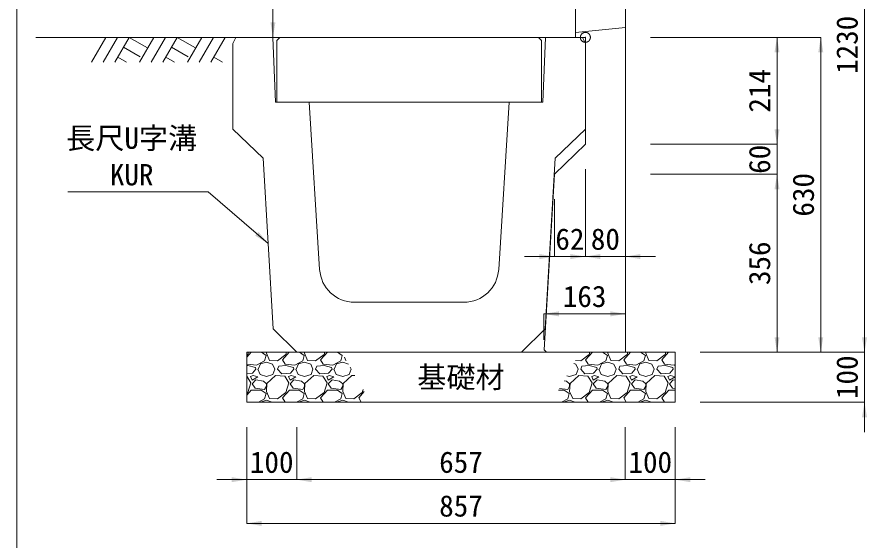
# Model space of a CAD drawing. Units: millimetres at full size, sheet at 1:40. Extents: x 206103 to 244503, y 883348 to 903496.
# Drawn here: x 234503 to 236204, y 887273 to 888319 of the extents above; entities that cross this region are included whole.
import ezdxf
from ezdxf.enums import TextEntityAlignment as Align

# ---------------------------------------------------------------- set-up
doc = ezdxf.new("R2010")
doc.units = ezdxf.units.MM
doc.header["$LTSCALE"] = 40
doc.header["$PDMODE"] = 32
doc.header["$PDSIZE"] = 20
doc.linetypes.add('DASHED', pattern=[7.5, 6, -1.5])
doc.linetypes.add('USER1', pattern=[28.575, 19.05, -3.175, 3.175, -3.175])
for name, color, linetype, lineweight in [('0_2', 7, 'Continuous', 20), ('パネックスKUR', 2, 'Continuous', 20), ('図枠', 5, 'Continuous', 13), ('基礎材', 7, 'Continuous', 15), ('寸法線', 7, 'Continuous', 13), ('引出線', 4, 'Continuous', 13), ('本体', 2, 'Continuous', 13), ('補助線', 8, 'USER1', 13), ('ﾊｯﾁﾝｸﾞ', 7, 'Continuous', 5)]:
    doc.layers.add(name, color=color, linetype=linetype, lineweight=lineweight)
doc.styles.add('ＭＳ ゴシック', font='')
doc.styles.get('ＭＳ ゴシック').set_extended_font_data('MS Gothic')

# ---------------------------------------------------------------- blocks, each defined once
blk = doc.blocks.new('filled_arrow')
at = {"color": 0, "linetype": 'Continuous', "lineweight": -2}
blk.add_solid([(7.5, 1.25), (0, 0), (7.5, -1.25)], dxfattribs=at)

msp = doc.modelspace()

# ---------------------------------------------------------------- linework, layer by layer
at = {"layer": '0_2'}
msp.add_line((234941.21, 888278.33), (234541.21, 888278.33), dxfattribs=at)
at = {"layer": 'パネックスKUR'}
for p, q in [((235620.21, 888873.33), (235620.21, 888278.33)), ((235720.21, 888878.33), (235720.21, 887648.33)), ((235640.21, 888278.33), (235620.21, 888278.33)), ((235640.21, 888278.33), (235640.21, 888064.33)), ((235640.21, 888064.33), (235578.21, 888004.33)), ((235578.21, 888004.33), (235557.5, 887653.32)), ((235557.5, 887653.32), (235562.21, 887648.33)), ((235720.21, 887648.33), (235562.21, 887648.33))]:
    msp.add_line(p, q, dxfattribs=at)
at = {"layer": 'パネックスKUR', "linetype": 'DASHED', "lineweight": 9}
msp.add_line((235620.21, 888288.33), (235720.21, 888298.33), dxfattribs=at)
at = {"layer": '図枠'}
msp.add_line((234503.21, 903148.33), (234503.21, 883348.33), dxfattribs=at)
at = {"layer": '基礎材'}
for p, q in [((234962.71, 887648.33), (235820.02, 887648.33)), ((234962.71, 887648.33), (234962.71, 887548.33)), ((235820.02, 887648.33), (235820.02, 887548.33)), ((234962.71, 887548.33), (235820.02, 887548.33))]:
    msp.add_line(p, q, dxfattribs=at)
at = {"layer": '寸法線'}
for p, q in [((235015.21, 888278.33), (235015.21, 888878.33)), ((236198.55, 887648.33), (236198.55, 888878.33)), ((235570.21, 888278.33), (235015.21, 888278.33)), ((235770.21, 888278.33), (236111.05, 888278.33)), ((235770.21, 888278.33), (236023.55, 888278.33)), ((236023.55, 888278.33), (236023.55, 888064.33)), ((236111.05, 888278.33), (236111.05, 887648.33)), ((235720.21, 888213.33), (235720.21, 887839.74)), ((236023.55, 888124.33), (236023.55, 887944.33)), ((235770.21, 888064.33), (236023.55, 888064.33)), ((235770.21, 888064.33), (236023.55, 888064.33)), ((235640.21, 888014.33), (235640.21, 887839.74)), ((235640.21, 888014.33), (235640.21, 887839.74)), ((235770.21, 888004.33), (236023.55, 888004.33)), ((235770.21, 888004.33), (236023.55, 888004.33)), ((236023.55, 888004.33), (236023.55, 887648.33)), ((235578.21, 887954.33), (235578.21, 887839.74)), ((235700.21, 887839.74), (235518.21, 887839.74)), ((235580.21, 887839.74), (235780.21, 887839.74)), ((235557.21, 887725.11), (235720.21, 887725.11)), ((235557.21, 887673.33), (235557.21, 887725.11)), ((235720.21, 887673.33), (235720.21, 887725.11)), ((236198.55, 887488.33), (236198.55, 887708.33)), ((235870.02, 887648.33), (236198.55, 887648.33)), ((235870.02, 887648.33), (236111.05, 887648.33)), ((235870.02, 887648.33), (236023.55, 887648.33)), ((235870.02, 887648.33), (236198.55, 887648.33)), ((235870.02, 887548.33), (236198.55, 887548.33)), ((234962.71, 887498.33), (234962.71, 887393.39)), ((234962.71, 887498.33), (234962.71, 887305.89)), ((235062.71, 887498.33), (235062.71, 887393.39)), ((235062.71, 887498.33), (235062.71, 887393.39)), ((235720.02, 887498.33), (235720.02, 887393.39)), ((235720.02, 887498.33), (235720.02, 887393.39)), ((235820.02, 887498.33), (235820.02, 887393.39)), ((235820.02, 887498.33), (235820.02, 887305.89)), ((234902.71, 887393.39), (235122.71, 887393.39)), ((235062.71, 887393.39), (235720.02, 887393.39)), ((235660.02, 887393.39), (235880.02, 887393.39)), ((235820.02, 887305.89), (234962.71, 887305.89))]:
    msp.add_line(p, q, dxfattribs=at)
at = {"layer": '引出線'}
msp.add_lwpolyline([(235005.77, 887865.76), (234885.56, 887969.22), (234604.73, 887969.22)], dxfattribs=at)
at = {"layer": '本体'}
for p, q in [((234935.21, 888266.33), (234941.21, 888278.33)), ((234941.21, 888278.33), (235015.21, 888278.33)), ((235015.21, 888278.33), (235020.21, 888148.33)), ((235560.21, 888278.33), (235555.21, 888148.33)), ((235560.21, 888278.33), (235634.21, 888278.33)), ((235640.21, 888266.33), (235634.21, 888278.33)), ((234935.21, 888266.33), (234935.21, 888094.33)), ((235640.21, 888266.33), (235640.21, 888094.33)), ((235020.21, 888148.33), (235087.71, 888148.33)), ((235087.71, 888148.33), (235108.6, 887813.96)), ((235487.71, 888148.33), (235466.81, 887813.96)), ((235487.71, 888148.33), (235555.21, 888148.33)), ((234935.21, 888094.33), (234995.71, 888036.33)), ((235640.21, 888094.33), (235579.71, 888036.33)), ((234995.71, 888036.33), (235015.84, 887695.19)), ((235579.71, 888036.33), (235559.57, 887695.19)), ((235178.47, 887748.33), (235396.94, 887748.33)), ((235062.71, 887648.33), (235015.84, 887695.19)), ((235512.71, 887648.33), (235559.57, 887695.19)), ((235062.71, 887648.33), (235512.71, 887648.33))]:
    msp.add_line(p, q, dxfattribs=at)
at = {"layer": '本体', "lineweight": 20}
msp.add_lwpolyline([(235022.71, 888148.33), (235022.71, 888272.33), (235028.71, 888278.33), (235546.71, 888278.33), (235552.71, 888272.33), (235552.71, 888148.33)], close=True, dxfattribs=at)
at = {"layer": '本体'}
for centre, start, end in [((235178.47, 887818.33), 183.57633, 270), ((235396.94, 887818.33), 270, 356.42367)]:
    msp.add_arc(centre, 70, start, end, dxfattribs=at)
at = {"layer": '補助線'}
msp.add_point((235640.21, 888278.33), dxfattribs=at)
at = {"layer": 'ﾊｯﾁﾝｸﾞ', "lineweight": 9}
for p, q in [((234680.65, 888278.33), (234652, 888228.71)), ((234704.27, 888278.33), (234675.62, 888228.71)), ((234727.89, 888278.33), (234699.24, 888228.71)), ((234727.89, 888278.33), (234764.46, 888257.22)), ((234776.65, 888278.33), (234748, 888228.71)), ((234800.27, 888278.33), (234771.62, 888228.71)), ((234823.89, 888278.33), (234795.24, 888228.71)), ((234823.89, 888278.33), (234860.46, 888257.22)), ((234872.65, 888278.33), (234844, 888228.71)), ((234896.27, 888278.33), (234867.62, 888228.71)), ((234919.89, 888278.33), (234891.24, 888228.71)), ((234716.47, 888258.55), (234749.88, 888239.26)), ((234812.47, 888258.55), (234845.88, 888239.26)), ((234705.05, 888238.76), (234722.46, 888228.71)), ((234801.05, 888238.76), (234818.46, 888228.71)), ((234897.05, 888238.76), (234914.46, 888228.71))]:
    msp.add_line(p, q, dxfattribs=at)
at = {"layer": 'ﾊｯﾁﾝｸﾞ'}
for p, q in [((234962.71, 887638.39), (234971.65, 887648.33)), ((234965.01, 887644), (234966.39, 887648.33)), ((234992.03, 887648.33), (235001.58, 887641.71)), ((235002.44, 887648.33), (235002.35, 887646.29)), ((235002.35, 887646.29), (235008.44, 887631.81)), ((235034.35, 887633.33), (235047.85, 887648.33)), ((235041.21, 887644), (235042.59, 887648.33)), ((235068.23, 887648.33), (235077.78, 887641.71)), ((235078.64, 887648.33), (235078.55, 887646.29)), ((235078.55, 887646.29), (235084.64, 887631.81)), ((235110.55, 887633.33), (235124.05, 887648.33)), ((235117.41, 887644), (235118.79, 887648.33)), ((235144.43, 887648.33), (235153.98, 887641.71)), ((235640.71, 887633.33), (235654.2, 887648.33)), ((235647.56, 887644), (235648.95, 887648.33)), ((235674.58, 887648.33), (235684.14, 887641.71)), ((235685, 887648.33), (235684.9, 887646.29)), ((235684.9, 887646.29), (235691, 887631.81)), ((235716.91, 887633.33), (235730.4, 887648.33)), ((235723.76, 887644), (235725.15, 887648.33)), ((235750.78, 887648.33), (235760.34, 887641.71)), ((235761.2, 887648.33), (235761.1, 887646.29)), ((235761.1, 887646.29), (235767.2, 887631.81)), ((235793.11, 887633.33), (235806.6, 887648.33)), ((235799.96, 887644), (235801.35, 887648.33)), ((234962.71, 887642.22), (234965.01, 887644)), ((234998.54, 887631.05), (234982.53, 887622.66)), ((234990.15, 887624.95), (235002.35, 887628.76)), ((235001.58, 887641.71), (234998.54, 887631.05)), ((235002.35, 887628.76), (235014.54, 887624.19)), ((235008.44, 887631.81), (235024.44, 887631.05)), ((235024.44, 887631.05), (235041.21, 887644)), ((235039.68, 887624.19), (235034.35, 887633.33)), ((235074.74, 887631.05), (235058.73, 887622.66)), ((235066.35, 887624.95), (235078.55, 887628.76)), ((235077.78, 887641.71), (235074.74, 887631.05)), ((235078.55, 887628.76), (235090.74, 887624.19)), ((235084.64, 887631.81), (235100.64, 887631.05)), ((235100.64, 887631.05), (235117.41, 887644)), ((235115.88, 887624.19), (235110.55, 887633.33)), ((235150.94, 887631.05), (235134.93, 887622.66)), ((235142.55, 887624.95), (235154.75, 887628.76)), ((235153.98, 887641.71), (235150.94, 887631.05)), ((235154.75, 887628.76), (235166.08, 887624.51)), ((235158.09, 887638.34), (235160.84, 887631.81)), ((235160.84, 887631.81), (235161.89, 887631.76)), ((235620.71, 887631.53), (235630.8, 887631.05)), ((235630.8, 887631.05), (235647.56, 887644)), ((235646.04, 887624.19), (235640.71, 887633.33)), ((235681.09, 887631.05), (235665.09, 887622.66)), ((235672.71, 887624.95), (235684.9, 887628.76)), ((235684.14, 887641.71), (235681.09, 887631.05)), ((235684.9, 887628.76), (235697.09, 887624.19)), ((235691, 887631.81), (235707, 887631.05)), ((235707, 887631.05), (235723.76, 887644)), ((235722.24, 887624.19), (235716.91, 887633.33)), ((235757.29, 887631.05), (235741.29, 887622.66)), ((235748.91, 887624.95), (235761.1, 887628.76)), ((235760.34, 887641.71), (235757.29, 887631.05)), ((235761.1, 887628.76), (235773.29, 887624.19)), ((235767.2, 887631.81), (235783.2, 887631.05)), ((235783.2, 887631.05), (235799.96, 887644)), ((235798.44, 887624.19), (235793.11, 887633.33)), ((234963.48, 887624.19), (234962.71, 887625.52)), ((234965.01, 887621.9), (234962.71, 887621.66)), ((234982.53, 887622.66), (234963.48, 887624.19)), ((234980.25, 887618.09), (234965.01, 887621.9)), ((234981.01, 887614.28), (234974.15, 887606.66)), ((234981.01, 887614.28), (234980.25, 887618.09)), ((234984.82, 887614.28), (234989.39, 887603.61)), ((234985.58, 887614.28), (234990.15, 887624.95)), ((235014.54, 887624.19), (235019.11, 887614.28)), ((235015.3, 887603.61), (235019.11, 887614.28)), ((235024.44, 887614.28), (235026.73, 887620.38)), ((235032.83, 887605.14), (235024.44, 887614.28)), ((235041.21, 887621.9), (235026.73, 887620.38)), ((235058.73, 887622.66), (235039.68, 887624.19)), ((235056.45, 887618.09), (235041.21, 887621.9)), ((235057.21, 887614.28), (235050.35, 887606.66)), ((235057.21, 887614.28), (235056.45, 887618.09)), ((235061.02, 887614.28), (235065.59, 887603.61)), ((235061.78, 887614.28), (235066.35, 887624.95)), ((235090.74, 887624.19), (235095.31, 887614.28)), ((235091.5, 887603.61), (235095.31, 887614.28)), ((235100.64, 887614.28), (235102.93, 887620.38)), ((235109.03, 887605.14), (235100.64, 887614.28)), ((235117.41, 887621.9), (235102.93, 887620.38)), ((235134.93, 887622.66), (235115.88, 887624.19)), ((235132.65, 887618.09), (235117.41, 887621.9)), ((235133.41, 887614.28), (235126.55, 887606.66)), ((235133.41, 887614.28), (235132.65, 887618.09)), ((235137.22, 887614.28), (235141.79, 887603.61)), ((235137.98, 887614.28), (235142.55, 887624.95)), ((235167.7, 887603.61), (235171.51, 887614.28)), ((235169.63, 887618.35), (235171.51, 887614.28)), ((235617.26, 887625.55), (235620.89, 887624.19)), ((235620.89, 887624.19), (235625.47, 887614.28)), ((235621.66, 887603.61), (235625.47, 887614.28)), ((235630.8, 887614.28), (235633.09, 887620.38)), ((235639.18, 887605.14), (235630.8, 887614.28)), ((235647.56, 887621.9), (235633.09, 887620.38)), ((235665.09, 887622.66), (235646.04, 887624.19)), ((235662.8, 887618.09), (235647.56, 887621.9)), ((235663.57, 887614.28), (235656.71, 887606.66)), ((235663.57, 887614.28), (235662.8, 887618.09)), ((235667.38, 887614.28), (235671.95, 887603.61)), ((235668.14, 887614.28), (235672.71, 887624.95)), ((235697.09, 887624.19), (235701.67, 887614.28)), ((235697.86, 887603.61), (235701.67, 887614.28)), ((235707, 887614.28), (235709.29, 887620.38)), ((235715.38, 887605.14), (235707, 887614.28)), ((235723.76, 887621.9), (235709.29, 887620.38)), ((235741.29, 887622.66), (235722.24, 887624.19)), ((235739, 887618.09), (235723.76, 887621.9)), ((235739.77, 887614.28), (235732.91, 887606.66)), ((235739.77, 887614.28), (235739, 887618.09)), ((235743.58, 887614.28), (235748.15, 887603.61)), ((235744.34, 887614.28), (235748.91, 887624.95)), ((235773.29, 887624.19), (235777.87, 887614.28)), ((235774.06, 887603.61), (235777.87, 887614.28)), ((235783.2, 887614.28), (235785.49, 887620.38)), ((235791.58, 887605.14), (235783.2, 887614.28)), ((235799.96, 887621.9), (235785.49, 887620.38)), ((235817.49, 887622.66), (235798.44, 887624.19)), ((235815.2, 887618.09), (235799.96, 887621.9)), ((235815.97, 887614.28), (235809.11, 887606.66)), ((235815.97, 887614.28), (235815.2, 887618.09)), ((235820.02, 887623.99), (235817.49, 887622.66)), ((235819.78, 887614.28), (235820.02, 887613.7)), ((234974.15, 887606.66), (234962.71, 887605.67)), ((234962.72, 887600.57), (234962.71, 887600.57)), ((234971.1, 887586.85), (234962.72, 887600.57)), ((234975.68, 887602.09), (234970.34, 887599.8)), ((234970.34, 887599.8), (234973.39, 887592.18)), ((234973.39, 887592.18), (234984.82, 887599.04)), ((234984.82, 887599.04), (234975.68, 887602.09)), ((234989.39, 887603.61), (235002.35, 887599.8)), ((235002.35, 887599.8), (235015.3, 887603.61)), ((235020.63, 887602.09), (235003.11, 887586.09)), ((235038.92, 887600.57), (235020.63, 887602.09)), ((235050.35, 887606.66), (235032.83, 887605.14)), ((235047.3, 887586.85), (235038.92, 887600.57)), ((235051.88, 887602.09), (235046.54, 887599.8)), ((235046.54, 887599.8), (235049.59, 887592.18)), ((235049.59, 887592.18), (235061.02, 887599.04)), ((235061.02, 887599.04), (235051.88, 887602.09)), ((235065.59, 887603.61), (235078.55, 887599.8)), ((235078.55, 887599.8), (235091.5, 887603.61)), ((235096.83, 887602.09), (235079.31, 887586.09)), ((235115.12, 887600.57), (235096.83, 887602.09)), ((235126.55, 887606.66), (235109.03, 887605.14)), ((235123.5, 887586.85), (235115.12, 887600.57)), ((235128.08, 887602.09), (235122.74, 887599.8)), ((235122.74, 887599.8), (235125.79, 887592.18)), ((235125.79, 887592.18), (235137.22, 887599.04)), ((235137.22, 887599.04), (235128.08, 887602.09)), ((235141.79, 887603.61), (235154.75, 887599.8)), ((235154.75, 887599.8), (235167.7, 887603.61)), ((235173.03, 887602.09), (235155.51, 887586.09)), ((235179.32, 887601.57), (235173.03, 887602.09)), ((235603.31, 887601.39), (235608.7, 887599.8)), ((235608.7, 887599.8), (235621.66, 887603.61)), ((235626.99, 887602.09), (235609.46, 887586.09)), ((235645.28, 887600.57), (235626.99, 887602.09)), ((235656.71, 887606.66), (235639.18, 887605.14)), ((235653.66, 887586.85), (235645.28, 887600.57)), ((235658.23, 887602.09), (235652.9, 887599.8)), ((235652.9, 887599.8), (235655.95, 887592.18)), ((235655.95, 887592.18), (235667.38, 887599.04)), ((235667.38, 887599.04), (235658.23, 887602.09)), ((235671.95, 887603.61), (235684.9, 887599.8)), ((235684.9, 887599.8), (235697.86, 887603.61)), ((235703.19, 887602.09), (235685.66, 887586.09)), ((235721.48, 887600.57), (235703.19, 887602.09)), ((235732.91, 887606.66), (235715.38, 887605.14)), ((235729.86, 887586.85), (235721.48, 887600.57)), ((235734.43, 887602.09), (235729.1, 887599.8)), ((235729.1, 887599.8), (235732.15, 887592.18)), ((235732.15, 887592.18), (235743.58, 887599.04)), ((235743.58, 887599.04), (235734.43, 887602.09)), ((235748.15, 887603.61), (235761.1, 887599.8)), ((235761.1, 887599.8), (235774.06, 887603.61)), ((235779.39, 887602.09), (235761.86, 887586.09)), ((235797.68, 887600.57), (235779.39, 887602.09)), ((235809.11, 887606.66), (235791.58, 887605.14)), ((235806.06, 887586.85), (235797.68, 887600.57)), ((235810.63, 887602.09), (235805.3, 887599.8)), ((235805.3, 887599.8), (235808.35, 887592.18)), ((235808.35, 887592.18), (235819.78, 887599.04)), ((235819.78, 887599.04), (235810.63, 887602.09)), ((234965.01, 887567.8), (234971.1, 887586.85)), ((234981.01, 887592.95), (234973.39, 887585.33)), ((234973.39, 887585.33), (234979.49, 887576.18)), ((234996.25, 887590.66), (234981.01, 887592.95)), ((235002.35, 887585.33), (234996.25, 887590.66)), ((234998.54, 887573.9), (235002.35, 887580.75)), ((235003.11, 887586.09), (235002.35, 887570.09)), ((235002.35, 887580.75), (235002.35, 887585.33)), ((235041.21, 887567.8), (235047.3, 887586.85)), ((235057.21, 887592.95), (235049.59, 887585.33)), ((235049.59, 887585.33), (235055.69, 887576.18)), ((235072.45, 887590.66), (235057.21, 887592.95)), ((235078.55, 887585.33), (235072.45, 887590.66)), ((235074.74, 887573.9), (235078.55, 887580.75)), ((235079.31, 887586.09), (235078.55, 887570.09)), ((235078.55, 887580.75), (235078.55, 887585.33)), ((235117.41, 887567.8), (235123.5, 887586.85)), ((235133.41, 887592.95), (235125.79, 887585.33)), ((235125.79, 887585.33), (235131.89, 887576.18)), ((235148.65, 887590.66), (235133.41, 887592.95)), ((235154.75, 887585.33), (235148.65, 887590.66)), ((235150.94, 887573.9), (235154.75, 887580.75)), ((235155.51, 887586.09), (235154.75, 887570.09)), ((235154.75, 887580.75), (235154.75, 887585.33)), ((235602.61, 887590.66), (235597.55, 887591.42)), ((235608.7, 887585.33), (235602.61, 887590.66)), ((235604.89, 887573.9), (235608.7, 887580.75)), ((235609.46, 887586.09), (235608.7, 887570.09)), ((235608.7, 887580.75), (235608.7, 887585.33)), ((235647.56, 887567.8), (235653.66, 887586.85)), ((235663.57, 887592.95), (235655.95, 887585.33)), ((235655.95, 887585.33), (235662.04, 887576.18)), ((235678.81, 887590.66), (235663.57, 887592.95)), ((235684.9, 887585.33), (235678.81, 887590.66)), ((235681.09, 887573.9), (235684.9, 887580.75)), ((235685.66, 887586.09), (235684.9, 887570.09)), ((235684.9, 887580.75), (235684.9, 887585.33)), ((235723.76, 887567.8), (235729.86, 887586.85)), ((235739.77, 887592.95), (235732.15, 887585.33)), ((235732.15, 887585.33), (235738.24, 887576.18)), ((235755.01, 887590.66), (235739.77, 887592.95)), ((235761.1, 887585.33), (235755.01, 887590.66)), ((235757.29, 887573.9), (235761.1, 887580.75)), ((235761.86, 887586.09), (235761.1, 887570.09)), ((235761.1, 887580.75), (235761.1, 887585.33)), ((235799.96, 887567.8), (235806.06, 887586.85)), ((235815.97, 887592.95), (235808.35, 887585.33)), ((235808.35, 887585.33), (235814.44, 887576.18)), ((235820.02, 887592.34), (235815.97, 887592.95)), ((234962.71, 887562.19), (234971.87, 887572.37)), ((234962.71, 887566.02), (234965.01, 887567.8)), ((234971.87, 887572.37), (234991.68, 887572.37)), ((234979.49, 887576.18), (234998.54, 887573.9)), ((234991.68, 887572.37), (235001.58, 887565.51)), ((235001.58, 887565.51), (234998.54, 887554.85)), ((235002.35, 887570.09), (235008.44, 887555.61)), ((235024.44, 887554.85), (235041.21, 887567.8)), ((235034.35, 887557.13), (235048.07, 887572.37)), ((235048.07, 887572.37), (235067.88, 887572.37)), ((235055.69, 887576.18), (235074.74, 887573.9)), ((235067.88, 887572.37), (235077.78, 887565.51)), ((235077.78, 887565.51), (235074.74, 887554.85)), ((235078.55, 887570.09), (235084.64, 887555.61)), ((235100.64, 887554.85), (235117.41, 887567.8)), ((235110.55, 887557.13), (235124.27, 887572.37)), ((235124.27, 887572.37), (235144.08, 887572.37)), ((235131.89, 887576.18), (235150.94, 887573.9)), ((235144.08, 887572.37), (235153.98, 887565.51)), ((235153.98, 887565.51), (235150.94, 887554.85)), ((235154.75, 887570.09), (235160.84, 887555.61)), ((235176.84, 887554.85), (235193.61, 887567.8)), ((235186.75, 887557.13), (235197.85, 887569.47)), ((235193.61, 887567.8), (235195.47, 887573.61)), ((235586.55, 887572.37), (235598.03, 887572.37)), ((235588.56, 887575.86), (235604.89, 887573.9)), ((235598.03, 887572.37), (235607.94, 887565.51)), ((235607.94, 887565.51), (235604.89, 887554.85)), ((235608.7, 887570.09), (235614.8, 887555.61)), ((235630.8, 887554.85), (235647.56, 887567.8)), ((235640.71, 887557.13), (235654.42, 887572.37)), ((235654.42, 887572.37), (235674.23, 887572.37)), ((235662.04, 887576.18), (235681.09, 887573.9)), ((235674.23, 887572.37), (235684.14, 887565.51)), ((235684.14, 887565.51), (235681.09, 887554.85)), ((235684.9, 887570.09), (235691, 887555.61)), ((235707, 887554.85), (235723.76, 887567.8)), ((235716.91, 887557.13), (235730.62, 887572.37)), ((235730.62, 887572.37), (235750.43, 887572.37)), ((235738.24, 887576.18), (235757.29, 887573.9)), ((235750.43, 887572.37), (235760.34, 887565.51)), ((235760.34, 887565.51), (235757.29, 887554.85)), ((235761.1, 887570.09), (235767.2, 887555.61)), ((235783.2, 887554.85), (235799.96, 887567.8)), ((235793.11, 887557.13), (235806.82, 887572.37)), ((235806.82, 887572.37), (235820.02, 887572.37)), ((235814.44, 887576.18), (235820.02, 887575.51)), ((234963.29, 887548.33), (234962.71, 887549.32)), ((234998.54, 887554.85), (234986.1, 887548.33)), ((234989.98, 887548.33), (234990.15, 887548.75)), ((234990.15, 887548.75), (235002.35, 887552.56)), ((235002.35, 887552.56), (235013.63, 887548.33)), ((235008.44, 887555.61), (235024.44, 887554.85)), ((235039.49, 887548.33), (235034.35, 887557.13)), ((235074.74, 887554.85), (235062.3, 887548.33)), ((235066.18, 887548.33), (235066.35, 887548.75)), ((235066.35, 887548.75), (235078.55, 887552.56)), ((235078.55, 887552.56), (235089.83, 887548.33)), ((235084.64, 887555.61), (235100.64, 887554.85)), ((235115.69, 887548.33), (235110.55, 887557.13)), ((235150.94, 887554.85), (235138.5, 887548.33)), ((235142.38, 887548.33), (235142.55, 887548.75)), ((235142.55, 887548.75), (235154.75, 887552.56)), ((235154.75, 887552.56), (235166.03, 887548.33)), ((235160.84, 887555.61), (235176.84, 887554.85)), ((235191.89, 887548.33), (235186.75, 887557.13)), ((235604.89, 887554.85), (235592.45, 887548.33)), ((235596.33, 887548.33), (235596.51, 887548.75)), ((235596.51, 887548.75), (235608.7, 887552.56)), ((235608.7, 887552.56), (235619.98, 887548.33)), ((235614.8, 887555.61), (235630.8, 887554.85)), ((235645.84, 887548.33), (235640.71, 887557.13)), ((235681.09, 887554.85), (235668.65, 887548.33)), ((235672.53, 887548.33), (235672.71, 887548.75)), ((235672.71, 887548.75), (235684.9, 887552.56)), ((235684.9, 887552.56), (235696.18, 887548.33)), ((235691, 887555.61), (235707, 887554.85)), ((235722.04, 887548.33), (235716.91, 887557.13)), ((235757.29, 887554.85), (235744.85, 887548.33)), ((235748.73, 887548.33), (235748.91, 887548.75)), ((235748.91, 887548.75), (235761.1, 887552.56)), ((235761.1, 887552.56), (235772.38, 887548.33)), ((235767.2, 887555.61), (235783.2, 887554.85)), ((235798.24, 887548.33), (235793.11, 887557.13))]:
    msp.add_line(p, q, dxfattribs=at)

# ---------------------------------------------------------------- block references
at = {"layer": '寸法線', "xscale": 4, "yscale": 4}
for p, rotation in [((235015.21, 888278.33), 90), ((236023.55, 888278.33), 270), ((236111.05, 888278.33), 270), ((236023.55, 888064.33), 90), ((236023.55, 888064.33), 90), ((236023.55, 888004.33), 270), ((236023.55, 888004.33), 270), ((235578.21, 887839.74), 180), ((235640.21, 887839.74), 180), ((235720.21, 887725.11), 180), ((236023.55, 887648.33), 90), ((236111.05, 887648.33), 90), ((236198.55, 887648.33), 90), ((236198.55, 887648.33), 90), ((236198.55, 887548.33), 270), ((234962.71, 887393.39), 180), ((235720.02, 887393.39), 180), ((235720.02, 887393.39), 180), ((235820.02, 887305.89), 180)]:
    msp.add_blockref('filled_arrow', p, dxfattribs=dict(at, rotation=rotation))
for p in [(235640.21, 887839.74), (235720.21, 887839.74), (235557.21, 887725.11), (235062.71, 887393.39), (235062.71, 887393.39), (235820.02, 887393.39), (234962.71, 887305.89)]:
    msp.add_blockref('filled_arrow', p, dxfattribs=at)
at = {"layer": '引出線', "xscale": 4, "yscale": 4, "rotation": 139.3}
msp.add_blockref('filled_arrow', (235005.77, 887865.76), dxfattribs=at)

# ---------------------------------------------------------------- texts
at = {"layer": '寸法線', "style": 'ＭＳ ゴシック'}
for s, p in [('1230', (236163.55, 888263.33)), ('214', (235988.55, 888171.33)), ('60', (235988.55, 888034.33)), ('630', (236076.05, 887963.33)), ('356', (235988.55, 887826.33)), ('100', (236163.55, 887598.33))]:
    msp.add_text(s, height=42.72, rotation=90, dxfattribs=at).set_placement(p, align=Align.MIDDLE_CENTER)
for s, p in [('62', (235609.21, 887874.74)), ('80', (235680.21, 887874.74)), ('163', (235638.71, 887760.11)), ('基礎材', (235391.37, 887598.33)), ('100', (235012.71, 887428.39)), ('657', (235391.37, 887428.39)), ('100', (235770.02, 887428.39)), ('857', (235391.37, 887340.89))]:
    msp.add_text(s, height=42.72, dxfattribs=at).set_placement(p, align=Align.MIDDLE_CENTER)
at = {"layer": '引出線', "style": 'ＭＳ ゴシック'}
for s, p in [('長尺U字溝', (234601.53, 888042.46)), ('KUR', (234688.94, 887969.33))]:
    msp.add_text(s, height=42.72, dxfattribs=at).set_placement(p, align=Align.BOTTOM_LEFT)

doc.saveas('drawing.dxf')
